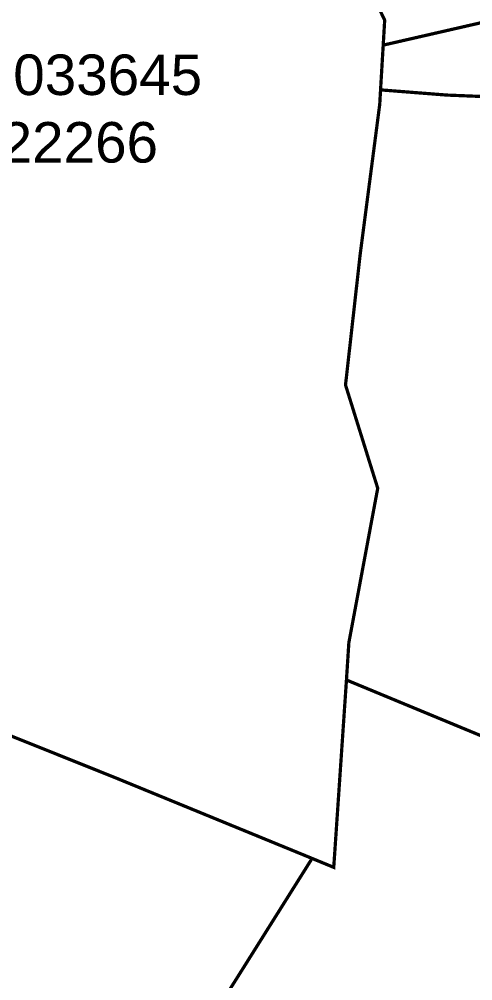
# Model space of a CAD drawing. Header units: metres. Extents: x 561401 to 594056, y 8460144 to 8508504.
# Drawn here: x 586871 to 586899, y 8501355.3 to 8501414.6 of the extents above; entities that cross this region are included whole.
import ezdxf

# ---------------------------------------------------------------- set-up
doc = ezdxf.new("R2010")
doc.units = ezdxf.units.M
for name, color, linetype in [('1.2. AFECTADOS BASE GRAFICA GORE', 76, 'Continuous'), ('1.2. BASE GRAFICA SUNARP', 150, 'Continuous'), ('1.3 ETIQUETA P.E. Y U.C.', 1, 'Continuous')]:
    doc.layers.add(name, color=color, linetype=linetype)
doc.styles.add('Arial', font='arial.ttf', dxfattribs={"height": 1})

msp = doc.modelspace()

# ---------------------------------------------------------------- linework, layer by layer
at = {"layer": '1.2. AFECTADOS BASE GRAFICA GORE', "color": 64, "linetype": 'Continuous', "lineweight": -3, "const_width": 0.2}
msp.add_lwpolyline([(586834.044, 8501350.286), (586860.48, 8501339.828), (586870.441, 8501333.449), (586882.628, 8501352.545), (586889.101, 8501362.853), (586876.889, 8501367.862), (586864.487, 8501372.831), (586849.859, 8501377.24), (586841.342, 8501362.543), (586834.044, 8501350.286)], close=True, dxfattribs=at)
at = {"layer": '1.2. BASE GRAFICA SUNARP', "color": 64, "linetype": 'Continuous', "lineweight": -3, "const_width": 0.2}
msp.add_lwpolyline([(586855.211, 8501423.42), (586853.116, 8501409.852), (586851.038, 8501397.735), (586848.919, 8501377.52), (586849.859, 8501377.24), (586849.859, 8501377.24), (586864.487, 8501372.831), (586876.889, 8501367.862), (586889.101, 8501362.853), (586890.436, 8501362.303), (586891.22, 8501373.86), (586891.368, 8501376.16), (586893.149, 8501385.688), (586891.162, 8501392.057), (586892.069, 8501400.135), (586893.273, 8501409.373), (586893.323, 8501410.262), (586893.487, 8501413.022), (586893.578, 8501414.561), (586891.748, 8501418.411)], dxfattribs=at)
for points in [[(586893.323, 8501410.262), (586897.412, 8501409.942), (586904.058, 8501409.673), (586911.183, 8501408.213), (586917.573, 8501405.094), (586924.656, 8501397.225), (586934.51, 8501394.076), (586937.47, 8501393.126), (586965.481, 8501389.657), (586960.995, 8501396.336), (586950.911, 8501422.74), (586944.256, 8501422.3), (586928.087, 8501419.051), (586908.841, 8501416.541), (586893.487, 8501413.022), (586893.323, 8501410.262)], [(586891.22, 8501373.86), (586903.382, 8501368.821), (586910.49, 8501364.982), (586925.431, 8501361.353), (586926.866, 8501364.432), (586929.777, 8501375.34), (586933.158, 8501386.018), (586934.51, 8501394.076), (586924.656, 8501397.225), (586917.573, 8501405.094), (586911.183, 8501408.213), (586904.058, 8501409.673), (586897.412, 8501409.942), (586893.323, 8501410.262), (586893.273, 8501409.373), (586892.069, 8501400.135), (586891.162, 8501392.057), (586893.149, 8501385.688), (586891.368, 8501376.16), (586891.22, 8501373.86)]]:
    msp.add_lwpolyline(points, close=True, dxfattribs=at)

# ---------------------------------------------------------------- texts
at = {"layer": '1.3 ETIQUETA P.E. Y U.C.', "color": 1, "insert": (586870.768, 8501409.093), "char_height": 2.5, "attachment_point": 5, "style": 'Arial'}
msp.add_mtext('P.E. 40033645\\PU.C. 22266', dxfattribs=at)

doc.saveas('drawing.dxf')
